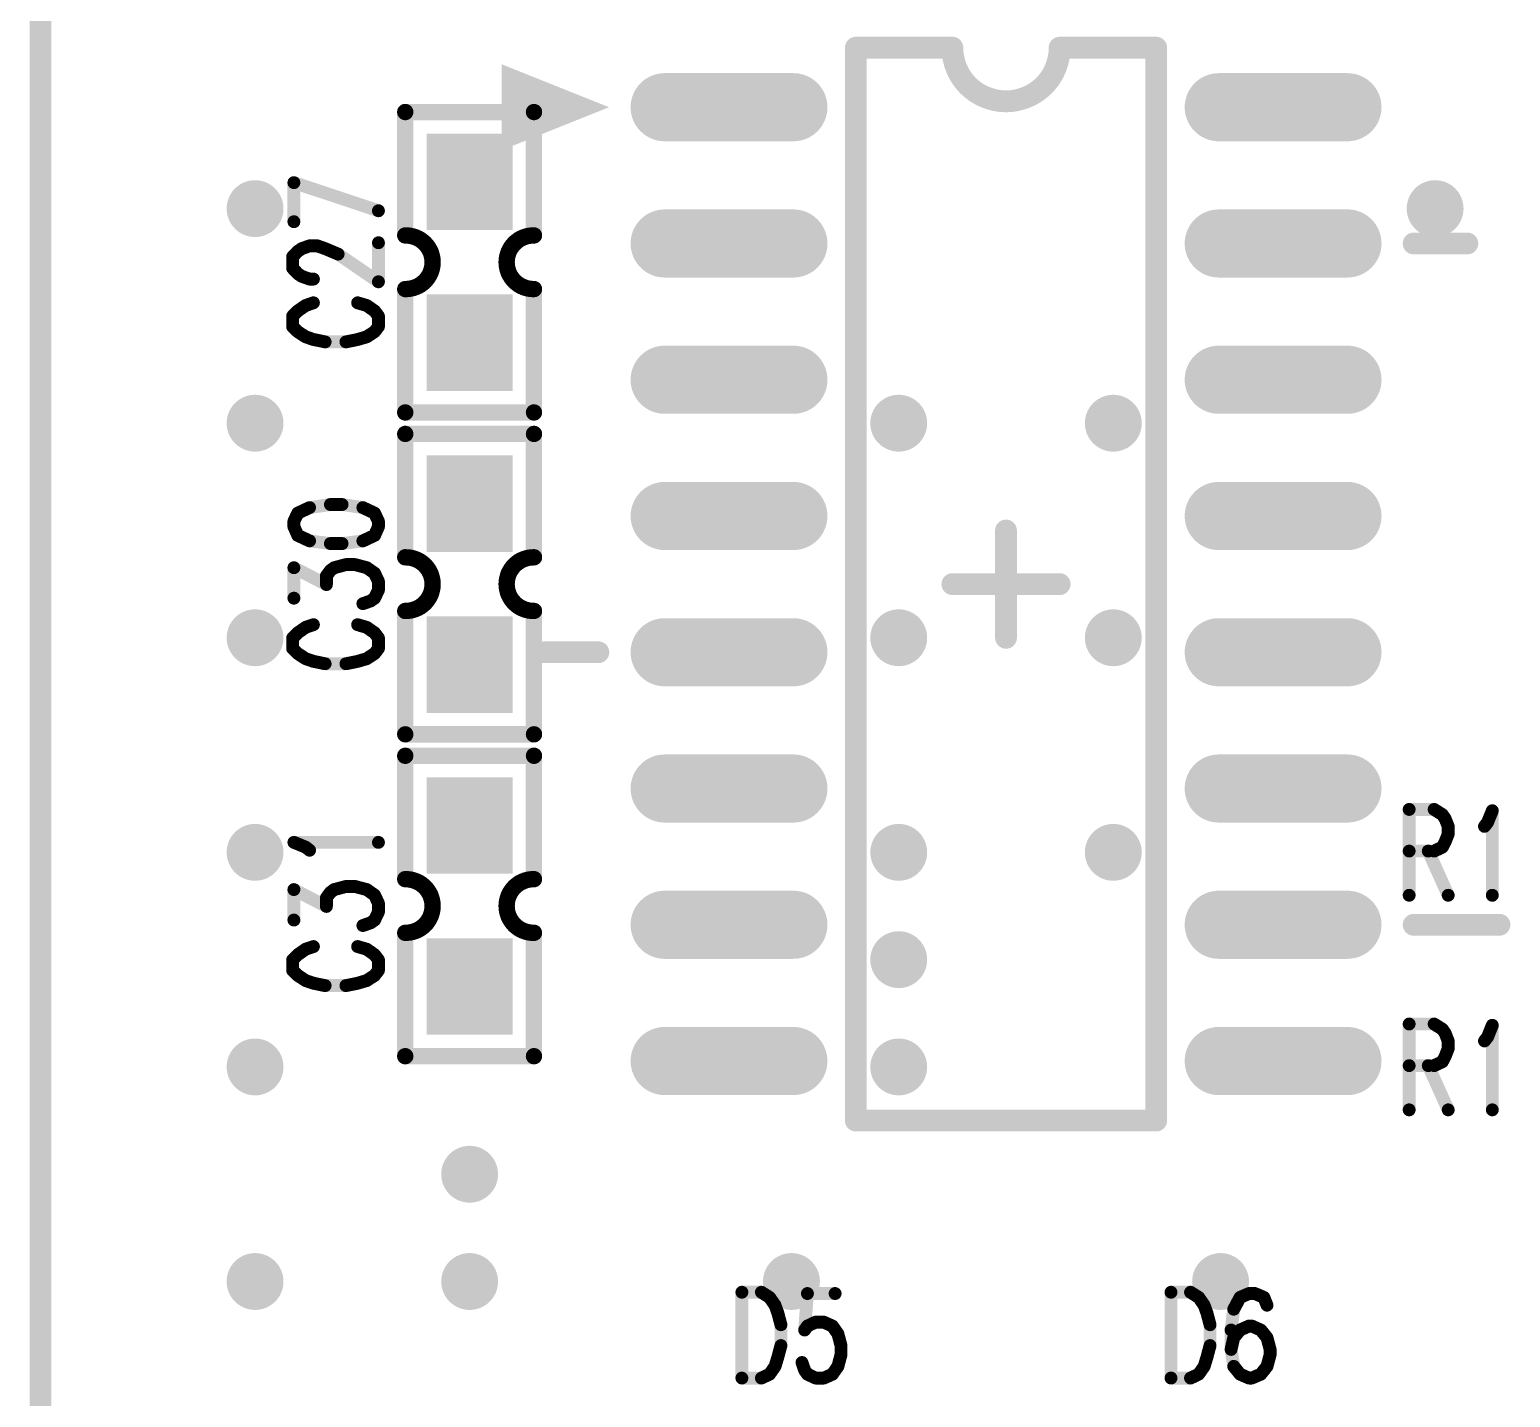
# Model space of a CAD drawing. Extents: x -0.1 to 57.1, y -0.1 to 42.5.
# Drawn here: x -0.1 to 13.7, y 12.92 to 25.67 of the extents above; entities that cross this region are included whole.
import ezdxf

# ---------------------------------------------------------------- set-up
doc = ezdxf.new("R2010")
doc.units = 0
doc.header["$MEASUREMENT"] = 0
doc.layers.get('0').update_dxf_attribs({"linetype": 'CONTINUOUS'})
doc.layers.add('02_ASSY1_GBR', color=7, linetype='CONTINUOUS')

# ---------------------------------------------------------------- blocks, each defined once
blk = doc.blocks.new('RECTANGLE_136')
blk.add_solid([(0.4, 0.45), (0.4, -0.45), (-0.4, 0.45), (-0.4, -0.45)])
blk = doc.blocks.new('ROUND_182')
at = {"const_width": 0.265}
blk.add_lwpolyline([(-0.1325, 0, 1), (0.1325, 0, 1)], format="xyb", close=True, dxfattribs=at)
blk = doc.blocks.new('ROUND_1')
at = {"const_width": 0.1016}
blk.add_lwpolyline([(-0.0508, 0, 1), (0.0508, 0, 1)], format="xyb", close=True, dxfattribs=at)
blk = doc.blocks.new('ROUND_4')
at = {"const_width": 0.06}
blk.add_lwpolyline([(-0.03, 0, 1), (0.03, 0, 1)], format="xyb", close=True, dxfattribs=at)
blk = doc.blocks.new('ROUND_3')
at = {"const_width": 0.0762}
blk.add_lwpolyline([(-0.0381, 0, 1), (0.0381, 0, 1)], format="xyb", close=True, dxfattribs=at)
blk = doc.blocks.new('ROUND_138')
at = {"const_width": 0.3175}
blk.add_lwpolyline([(-0.15875, 0, 1), (0.15875, 0, 1)], format="xyb", close=True, dxfattribs=at)

msp = doc.modelspace()

# ---------------------------------------------------------------- linework, layer by layer
at = {"layer": '02_ASSY1_GBR'}
for points, const_width in [([(0, 35), (0, 0)], 0.2032), ([(7.6, 25.5), (8.5, 25.5)], 0.2032), ([(7.6, 15.5), (7.6, 25.5)], 0.2032), ([(8.502, 25.451), (8.5, 25.5)], 0.2032), ([(8.51, 25.402), (8.502, 25.451)], 0.2032), ([(9.498, 25.451), (9.49, 25.402)], 0.2032), ([(9.5, 25.5), (9.498, 25.451)], 0.2032), ([(10.4, 25.5), (9.5, 25.5)], 0.2032), ([(10.4, 25.5), (10.4, 15.5)], 0.2032), ([(8.522, 25.355), (8.51, 25.402)], 0.2032), ([(8.538, 25.309), (8.522, 25.355)], 0.2032), ([(8.559, 25.264), (8.538, 25.309)], 0.2032), ([(9.462, 25.309), (9.441, 25.264)], 0.2032), ([(9.478, 25.355), (9.462, 25.309)], 0.2032), ([(9.49, 25.402), (9.478, 25.355)], 0.2032), ([(5.818, 24.945), (7.018, 24.945)], 0.635), ([(8.584, 25.222), (8.559, 25.264)], 0.2032), ([(8.613, 25.183), (8.584, 25.222)], 0.2032), ([(8.646, 25.146), (8.613, 25.183)], 0.2032), ([(9.387, 25.183), (9.354, 25.146)], 0.2032), ([(9.416, 25.222), (9.387, 25.183)], 0.2032), ([(9.441, 25.264), (9.416, 25.222)], 0.2032), ([(10.983, 24.945), (12.183, 24.945)], 0.635), ([(8.683, 25.113), (8.646, 25.146)], 0.2032), ([(8.722, 25.084), (8.683, 25.113)], 0.2032), ([(8.764, 25.059), (8.722, 25.084)], 0.2032), ([(8.809, 25.038), (8.764, 25.059)], 0.2032), ([(8.855, 25.022), (8.809, 25.038)], 0.2032), ([(8.902, 25.01), (8.855, 25.022)], 0.2032), ([(9.145, 25.022), (9.098, 25.01)], 0.2032), ([(9.191, 25.038), (9.145, 25.022)], 0.2032), ([(9.236, 25.059), (9.191, 25.038)], 0.2032), ([(9.278, 25.084), (9.236, 25.059)], 0.2032), ([(9.317, 25.113), (9.278, 25.084)], 0.2032), ([(9.354, 25.146), (9.317, 25.113)], 0.2032), ([(8.951, 25.002), (8.902, 25.01)], 0.2032), ([(9, 25), (8.951, 25.002)], 0.2032), ([(9.049, 25.002), (9, 25)], 0.2032), ([(9.098, 25.01), (9.049, 25.002)], 0.2032), ([(3.4, 24.9), (4.6, 24.9)], 0.1524), ([(3.4, 24.9), (3.4, 23.75)], 0.1524), ([(4.6, 24.9), (4.6, 23.75)], 0.1524), ([(2.362, 23.878), (2.362, 24.242)], 0.12), ([(2.362, 24.242), (3.15, 23.98)], 0.12), ([(5.818, 23.675), (7.018, 23.675)], 0.635), ([(10.983, 23.675), (12.183, 23.675)], 0.635), ([(3.15, 23.318), (3.15, 23.682)], 0.12), ([(3.4, 23.75), (3.425, 23.749)], 0.1524), ([(3.425, 23.749), (3.449, 23.746)], 0.1524), ([(3.449, 23.746), (3.474, 23.74)], 0.1524), ([(3.474, 23.74), (3.497, 23.732)], 0.1524), ([(3.497, 23.732), (3.52, 23.722)], 0.1524), ([(3.52, 23.722), (3.541, 23.71)], 0.1524), ([(3.541, 23.71), (3.561, 23.695)], 0.1524), ([(3.561, 23.695), (3.58, 23.679)], 0.1524), ([(3.58, 23.679), (3.597, 23.66)], 0.1524), ([(4.403, 23.66), (4.42, 23.679)], 0.1524), ([(4.42, 23.679), (4.439, 23.695)], 0.1524), ([(4.439, 23.695), (4.459, 23.71)], 0.1524), ([(4.459, 23.71), (4.48, 23.722)], 0.1524), ([(4.48, 23.722), (4.503, 23.732)], 0.1524), ([(4.503, 23.732), (4.526, 23.74)], 0.1524), ([(4.526, 23.74), (4.551, 23.746)], 0.1524), ([(4.551, 23.746), (4.575, 23.749)], 0.1524), ([(4.575, 23.749), (4.6, 23.75)], 0.1524), ([(12.8, 23.675), (13.3, 23.675)], 0.2032), ([(2.35, 23.551), (2.398, 23.602)], 0.12), ([(2.35, 23.445), (2.35, 23.551)], 0.12), ([(2.398, 23.602), (2.435, 23.627)], 0.12), ([(2.435, 23.627), (2.508, 23.653)], 0.12), ([(2.508, 23.653), (2.58, 23.653)], 0.12), ([(2.58, 23.653), (2.653, 23.627)], 0.12), ([(2.653, 23.627), (2.774, 23.576)], 0.12), ([(2.774, 23.576), (3.15, 23.318)], 0.12), ([(3.597, 23.66), (3.612, 23.64)], 0.1524), ([(3.612, 23.64), (3.625, 23.619)], 0.1524), ([(3.625, 23.619), (3.636, 23.597)], 0.1524), ([(3.636, 23.597), (3.644, 23.573)], 0.1524), ([(3.644, 23.573), (3.65, 23.549)], 0.1524), ([(3.65, 23.549), (3.654, 23.525)], 0.1524), ([(4.346, 23.525), (4.35, 23.549)], 0.1524), ([(4.35, 23.549), (4.356, 23.573)], 0.1524), ([(4.356, 23.573), (4.364, 23.597)], 0.1524), ([(4.364, 23.597), (4.375, 23.619)], 0.1524), ([(4.375, 23.619), (4.388, 23.64)], 0.1524), ([(4.388, 23.64), (4.403, 23.66)], 0.1524), ([(2.398, 23.394), (2.35, 23.445)], 0.12), ([(3.636, 23.403), (3.625, 23.381)], 0.1524), ([(3.644, 23.427), (3.636, 23.403)], 0.1524), ([(3.65, 23.451), (3.644, 23.427)], 0.1524), ([(3.654, 23.475), (3.65, 23.451)], 0.1524), ([(3.654, 23.525), (3.655, 23.5)], 0.1524), ([(3.655, 23.5), (3.654, 23.475)], 0.1524), ([(4.345, 23.5), (4.346, 23.525)], 0.1524), ([(4.346, 23.475), (4.345, 23.5)], 0.1524), ([(4.35, 23.451), (4.346, 23.475)], 0.1524), ([(4.356, 23.427), (4.35, 23.451)], 0.1524), ([(4.364, 23.403), (4.356, 23.427)], 0.1524), ([(4.375, 23.381), (4.364, 23.403)], 0.1524), ([(2.435, 23.369), (2.398, 23.394)], 0.12), ([(2.508, 23.343), (2.435, 23.369)], 0.12), ([(2.544, 23.343), (2.508, 23.343)], 0.12), ([(3.449, 23.254), (3.425, 23.251)], 0.1524), ([(3.474, 23.26), (3.449, 23.254)], 0.1524), ([(3.497, 23.268), (3.474, 23.26)], 0.1524), ([(3.52, 23.278), (3.497, 23.268)], 0.1524), ([(3.541, 23.29), (3.52, 23.278)], 0.1524), ([(3.561, 23.305), (3.541, 23.29)], 0.1524), ([(3.58, 23.321), (3.561, 23.305)], 0.1524), ([(3.597, 23.34), (3.58, 23.321)], 0.1524), ([(3.612, 23.36), (3.597, 23.34)], 0.1524), ([(3.625, 23.381), (3.612, 23.36)], 0.1524), ([(4.388, 23.36), (4.375, 23.381)], 0.1524), ([(4.403, 23.34), (4.388, 23.36)], 0.1524), ([(4.42, 23.321), (4.403, 23.34)], 0.1524), ([(4.439, 23.305), (4.42, 23.321)], 0.1524), ([(4.459, 23.29), (4.439, 23.305)], 0.1524), ([(4.48, 23.278), (4.459, 23.29)], 0.1524), ([(4.503, 23.268), (4.48, 23.278)], 0.1524), ([(4.526, 23.26), (4.503, 23.268)], 0.1524), ([(4.551, 23.254), (4.526, 23.26)], 0.1524), ([(4.575, 23.251), (4.551, 23.254)], 0.1524), ([(3.425, 23.251), (3.4, 23.25)], 0.1524), ([(3.4, 23.25), (3.4, 22.1)], 0.1524), ([(4.6, 23.25), (4.575, 23.251)], 0.1524), ([(4.6, 23.25), (4.6, 22.1)], 0.1524), ([(2.398, 23.046), (2.35, 22.998)], 0.12), ([(2.35, 22.998), (2.35, 22.9)], 0.12), ([(2.471, 23.097), (2.398, 23.046)], 0.12), ([(2.544, 23.122), (2.471, 23.097)], 0.12), ([(3.041, 23.097), (2.956, 23.122)], 0.12), ([(3.114, 23.046), (3.041, 23.097)], 0.12), ([(3.15, 22.998), (3.114, 23.046)], 0.12), ([(3.15, 22.9), (3.15, 22.998)], 0.12), ([(2.35, 22.9), (2.398, 22.853)], 0.12), ([(3.114, 22.853), (3.15, 22.9)], 0.12), ([(2.398, 22.853), (2.471, 22.805)], 0.12), ([(2.471, 22.805), (2.544, 22.78)], 0.12), ([(2.544, 22.78), (2.653, 22.758)], 0.12), ([(2.653, 22.758), (2.847, 22.758)], 0.12), ([(2.847, 22.758), (2.956, 22.78)], 0.12), ([(2.956, 22.78), (3.041, 22.805)], 0.12), ([(3.041, 22.805), (3.114, 22.853)], 0.12), ([(5.818, 22.405), (7.018, 22.405)], 0.635), ([(10.983, 22.405), (12.183, 22.405)], 0.635), ([(3.4, 22.1), (4.6, 22.1)], 0.1524), ([(3.4, 21.9), (4.6, 21.9)], 0.1524), ([(3.4, 21.9), (3.4, 20.75)], 0.1524), ([(4.6, 21.9), (4.6, 20.75)], 0.1524), ([(5.818, 21.135), (7.018, 21.135)], 0.635), ([(10.983, 21.135), (12.183, 21.135)], 0.635), ([(2.508, 21.213), (2.398, 21.162)], 0.12), ([(2.702, 21.242), (2.508, 21.213)], 0.12), ([(2.811, 21.242), (2.702, 21.242)], 0.12), ([(3.005, 21.213), (2.811, 21.242)], 0.12), ([(3.114, 21.162), (3.005, 21.213)], 0.12), ([(2.398, 21.162), (2.362, 21.085)], 0.12), ([(2.362, 21.085), (2.362, 21.035)], 0.12), ([(3.15, 21.085), (3.114, 21.162)], 0.12), ([(3.15, 21.035), (3.15, 21.085)], 0.12), ([(2.362, 21.035), (2.398, 20.954)], 0.12), ([(2.398, 20.954), (2.508, 20.903)], 0.12), ([(3.005, 20.903), (3.114, 20.954)], 0.12), ([(3.114, 20.954), (3.15, 21.035)], 0.12), ([(9, 21), (9, 20)], 0.2032), ([(2.508, 20.903), (2.702, 20.878)], 0.12), ([(2.702, 20.878), (2.811, 20.878)], 0.12), ([(2.811, 20.878), (3.005, 20.903)], 0.12), ([(2.362, 20.369), (2.362, 20.653)], 0.12), ([(2.362, 20.653), (2.665, 20.496)], 0.12), ([(2.702, 20.627), (2.738, 20.653)], 0.12), ([(2.738, 20.653), (2.847, 20.682)], 0.12), ([(2.847, 20.682), (2.932, 20.682)], 0.12), ([(2.932, 20.682), (3.041, 20.653)], 0.12), ([(3.041, 20.653), (3.114, 20.602)], 0.12), ([(3.4, 20.75), (3.425, 20.749)], 0.1524), ([(3.425, 20.749), (3.449, 20.746)], 0.1524), ([(3.449, 20.746), (3.474, 20.74)], 0.1524), ([(3.474, 20.74), (3.497, 20.732)], 0.1524), ([(3.497, 20.732), (3.52, 20.722)], 0.1524), ([(3.52, 20.722), (3.541, 20.71)], 0.1524), ([(3.541, 20.71), (3.561, 20.695)], 0.1524), ([(3.561, 20.695), (3.58, 20.679)], 0.1524), ([(3.58, 20.679), (3.597, 20.66)], 0.1524), ([(3.597, 20.66), (3.612, 20.64)], 0.1524), ([(3.612, 20.64), (3.625, 20.619)], 0.1524), ([(4.375, 20.619), (4.388, 20.64)], 0.1524), ([(4.388, 20.64), (4.403, 20.66)], 0.1524), ([(4.403, 20.66), (4.42, 20.679)], 0.1524), ([(4.42, 20.679), (4.439, 20.695)], 0.1524), ([(4.439, 20.695), (4.459, 20.71)], 0.1524), ([(4.459, 20.71), (4.48, 20.722)], 0.1524), ([(4.48, 20.722), (4.503, 20.732)], 0.1524), ([(4.503, 20.732), (4.526, 20.74)], 0.1524), ([(4.526, 20.74), (4.551, 20.746)], 0.1524), ([(4.551, 20.746), (4.575, 20.749)], 0.1524), ([(4.575, 20.749), (4.6, 20.75)], 0.1524), ([(2.665, 20.576), (2.702, 20.627)], 0.12), ([(2.665, 20.496), (2.665, 20.576)], 0.12), ([(3.114, 20.602), (3.15, 20.525)], 0.12), ([(3.15, 20.525), (3.15, 20.445)], 0.12), ([(3.625, 20.619), (3.636, 20.597)], 0.1524), ([(3.636, 20.597), (3.644, 20.573)], 0.1524), ([(3.644, 20.573), (3.65, 20.549)], 0.1524), ([(3.65, 20.549), (3.654, 20.525)], 0.1524), ([(3.654, 20.525), (3.655, 20.5)], 0.1524), ([(3.655, 20.5), (3.654, 20.475)], 0.1524), ([(4.345, 20.5), (4.346, 20.525)], 0.1524), ([(4.346, 20.475), (4.345, 20.5)], 0.1524), ([(4.346, 20.525), (4.35, 20.549)], 0.1524), ([(4.35, 20.549), (4.356, 20.573)], 0.1524), ([(4.356, 20.573), (4.364, 20.597)], 0.1524), ([(4.364, 20.597), (4.375, 20.619)], 0.1524), ([(8.5, 20.5), (9.5, 20.5)], 0.2032), ([(3.114, 20.369), (3.077, 20.343)], 0.12), ([(3.15, 20.445), (3.114, 20.369)], 0.12), ([(3.612, 20.36), (3.597, 20.34)], 0.1524), ([(3.625, 20.381), (3.612, 20.36)], 0.1524), ([(3.636, 20.403), (3.625, 20.381)], 0.1524), ([(3.644, 20.427), (3.636, 20.403)], 0.1524), ([(3.65, 20.451), (3.644, 20.427)], 0.1524), ([(3.654, 20.475), (3.65, 20.451)], 0.1524), ([(4.35, 20.451), (4.346, 20.475)], 0.1524), ([(4.356, 20.427), (4.35, 20.451)], 0.1524), ([(4.364, 20.403), (4.356, 20.427)], 0.1524), ([(4.375, 20.381), (4.364, 20.403)], 0.1524), ([(4.388, 20.36), (4.375, 20.381)], 0.1524), ([(4.403, 20.34), (4.388, 20.36)], 0.1524), ([(3.077, 20.343), (3.005, 20.318)], 0.12), ([(3.425, 20.251), (3.4, 20.25)], 0.1524), ([(3.4, 20.25), (3.4, 19.1)], 0.1524), ([(3.449, 20.254), (3.425, 20.251)], 0.1524), ([(3.474, 20.26), (3.449, 20.254)], 0.1524), ([(3.497, 20.268), (3.474, 20.26)], 0.1524), ([(3.52, 20.278), (3.497, 20.268)], 0.1524), ([(3.541, 20.29), (3.52, 20.278)], 0.1524), ([(3.561, 20.305), (3.541, 20.29)], 0.1524), ([(3.58, 20.321), (3.561, 20.305)], 0.1524), ([(3.597, 20.34), (3.58, 20.321)], 0.1524), ([(4.42, 20.321), (4.403, 20.34)], 0.1524), ([(4.439, 20.305), (4.42, 20.321)], 0.1524), ([(4.459, 20.29), (4.439, 20.305)], 0.1524), ([(4.48, 20.278), (4.459, 20.29)], 0.1524), ([(4.503, 20.268), (4.48, 20.278)], 0.1524), ([(4.526, 20.26), (4.503, 20.268)], 0.1524), ([(4.551, 20.254), (4.526, 20.26)], 0.1524), ([(4.575, 20.251), (4.551, 20.254)], 0.1524), ([(4.6, 20.25), (4.575, 20.251)], 0.1524), ([(4.6, 20.25), (4.6, 19.1)], 0.1524), ([(2.471, 20.097), (2.398, 20.046)], 0.12), ([(2.544, 20.122), (2.471, 20.097)], 0.12), ([(3.041, 20.097), (2.956, 20.122)], 0.12), ([(3.114, 20.046), (3.041, 20.097)], 0.12), ([(5.818, 19.865), (7.018, 19.865)], 0.635), ([(10.983, 19.865), (12.183, 19.865)], 0.635), ([(2.398, 20.046), (2.35, 19.998)], 0.12), ([(2.35, 19.998), (2.35, 19.9)], 0.12), ([(3.15, 19.998), (3.114, 20.046)], 0.12), ([(3.15, 19.9), (3.15, 19.998)], 0.12), ([(2.35, 19.9), (2.398, 19.853)], 0.12), ([(2.398, 19.853), (2.471, 19.805)], 0.12), ([(3.041, 19.805), (3.114, 19.853)], 0.12), ([(3.114, 19.853), (3.15, 19.9)], 0.12), ([(4.7, 19.865), (5.2, 19.865)], 0.2032), ([(2.471, 19.805), (2.544, 19.78)], 0.12), ([(2.544, 19.78), (2.653, 19.758)], 0.12), ([(2.653, 19.758), (2.847, 19.758)], 0.12), ([(2.847, 19.758), (2.956, 19.78)], 0.12), ([(2.956, 19.78), (3.041, 19.805)], 0.12), ([(3.4, 19.1), (4.6, 19.1)], 0.1524), ([(3.4, 18.9), (4.6, 18.9)], 0.1524), ([(3.4, 18.9), (3.4, 17.75)], 0.1524), ([(4.6, 18.9), (4.6, 17.75)], 0.1524), ([(5.818, 18.595), (7.018, 18.595)], 0.635), ([(10.983, 18.595), (12.183, 18.595)], 0.635), ([(12.758, 17.6), (12.758, 18.4)], 0.12), ([(12.758, 18.4), (12.991, 18.4)], 0.12), ([(12.991, 18.4), (13.067, 18.352)], 0.12), ([(13.067, 18.352), (13.093, 18.315)], 0.12), ([(13.093, 18.315), (13.122, 18.242)], 0.12), ([(13.489, 18.279), (13.533, 18.388)], 0.12), ([(13.533, 18.388), (13.533, 17.6)], 0.12), ([(13.122, 18.17), (13.093, 18.097)], 0.12), ([(13.122, 18.242), (13.122, 18.17)], 0.12), ([(13.46, 18.242), (13.489, 18.279)], 0.12), ([(2.471, 18.049), (2.362, 18.093)], 0.12), ([(2.362, 18.093), (3.15, 18.093)], 0.12), ([(2.508, 18.02), (2.471, 18.049)], 0.12), ([(13.067, 18.048), (12.991, 18.012)], 0.12), ([(13.093, 18.097), (13.067, 18.048)], 0.12), ([(12.991, 18.012), (12.758, 18.012)], 0.12), ([(12.936, 18.012), (13.122, 17.6)], 0.12), ([(3.4, 17.75), (3.425, 17.749)], 0.1524), ([(3.425, 17.749), (3.449, 17.746)], 0.1524), ([(3.449, 17.746), (3.474, 17.74)], 0.1524), ([(3.474, 17.74), (3.497, 17.732)], 0.1524), ([(3.497, 17.732), (3.52, 17.722)], 0.1524), ([(4.48, 17.722), (4.503, 17.732)], 0.1524), ([(4.503, 17.732), (4.526, 17.74)], 0.1524), ([(4.526, 17.74), (4.551, 17.746)], 0.1524), ([(4.551, 17.746), (4.575, 17.749)], 0.1524), ([(4.575, 17.749), (4.6, 17.75)], 0.1524), ([(2.362, 17.369), (2.362, 17.653)], 0.12), ([(2.362, 17.653), (2.665, 17.496)], 0.12), ([(2.665, 17.576), (2.702, 17.627)], 0.12), ([(2.702, 17.627), (2.738, 17.653)], 0.12), ([(2.738, 17.653), (2.847, 17.682)], 0.12), ([(2.847, 17.682), (2.932, 17.682)], 0.12), ([(2.932, 17.682), (3.041, 17.653)], 0.12), ([(3.041, 17.653), (3.114, 17.602)], 0.12), ([(3.52, 17.722), (3.541, 17.71)], 0.1524), ([(3.541, 17.71), (3.561, 17.695)], 0.1524), ([(3.561, 17.695), (3.58, 17.679)], 0.1524), ([(3.58, 17.679), (3.597, 17.66)], 0.1524), ([(3.597, 17.66), (3.612, 17.64)], 0.1524), ([(3.612, 17.64), (3.625, 17.619)], 0.1524), ([(3.625, 17.619), (3.636, 17.597)], 0.1524), ([(3.636, 17.597), (3.644, 17.573)], 0.1524), ([(4.356, 17.573), (4.364, 17.597)], 0.1524), ([(4.364, 17.597), (4.375, 17.619)], 0.1524), ([(4.375, 17.619), (4.388, 17.64)], 0.1524), ([(4.388, 17.64), (4.403, 17.66)], 0.1524), ([(4.403, 17.66), (4.42, 17.679)], 0.1524), ([(4.42, 17.679), (4.439, 17.695)], 0.1524), ([(4.439, 17.695), (4.459, 17.71)], 0.1524), ([(4.459, 17.71), (4.48, 17.722)], 0.1524), ([(2.665, 17.496), (2.665, 17.576)], 0.12), ([(3.114, 17.602), (3.15, 17.525)], 0.12), ([(3.15, 17.525), (3.15, 17.445)], 0.12), ([(3.644, 17.573), (3.65, 17.549)], 0.1524), ([(3.65, 17.549), (3.654, 17.525)], 0.1524), ([(3.654, 17.475), (3.65, 17.451)], 0.1524), ([(3.654, 17.525), (3.655, 17.5)], 0.1524), ([(3.655, 17.5), (3.654, 17.475)], 0.1524), ([(4.345, 17.5), (4.346, 17.525)], 0.1524), ([(4.346, 17.475), (4.345, 17.5)], 0.1524), ([(4.346, 17.525), (4.35, 17.549)], 0.1524), ([(4.35, 17.451), (4.346, 17.475)], 0.1524), ([(4.35, 17.549), (4.356, 17.573)], 0.1524), ([(5.818, 17.325), (7.018, 17.325)], 0.635), ([(10.983, 17.325), (12.183, 17.325)], 0.635), ([(3.077, 17.343), (3.005, 17.318)], 0.12), ([(3.114, 17.369), (3.077, 17.343)], 0.12), ([(3.15, 17.445), (3.114, 17.369)], 0.12), ([(3.58, 17.321), (3.561, 17.305)], 0.1524), ([(3.597, 17.34), (3.58, 17.321)], 0.1524), ([(3.612, 17.36), (3.597, 17.34)], 0.1524), ([(3.625, 17.381), (3.612, 17.36)], 0.1524), ([(3.636, 17.403), (3.625, 17.381)], 0.1524), ([(3.644, 17.427), (3.636, 17.403)], 0.1524), ([(3.65, 17.451), (3.644, 17.427)], 0.1524), ([(4.356, 17.427), (4.35, 17.451)], 0.1524), ([(4.364, 17.403), (4.356, 17.427)], 0.1524), ([(4.375, 17.381), (4.364, 17.403)], 0.1524), ([(4.388, 17.36), (4.375, 17.381)], 0.1524), ([(4.403, 17.34), (4.388, 17.36)], 0.1524), ([(4.42, 17.321), (4.403, 17.34)], 0.1524), ([(4.439, 17.305), (4.42, 17.321)], 0.1524), ([(12.8, 17.325), (13.6, 17.325)], 0.2032), ([(3.425, 17.251), (3.4, 17.25)], 0.1524), ([(3.4, 17.25), (3.4, 16.1)], 0.1524), ([(3.449, 17.254), (3.425, 17.251)], 0.1524), ([(3.474, 17.26), (3.449, 17.254)], 0.1524), ([(3.497, 17.268), (3.474, 17.26)], 0.1524), ([(3.52, 17.278), (3.497, 17.268)], 0.1524), ([(3.541, 17.29), (3.52, 17.278)], 0.1524), ([(3.561, 17.305), (3.541, 17.29)], 0.1524), ([(4.459, 17.29), (4.439, 17.305)], 0.1524), ([(4.48, 17.278), (4.459, 17.29)], 0.1524), ([(4.503, 17.268), (4.48, 17.278)], 0.1524), ([(4.526, 17.26), (4.503, 17.268)], 0.1524), ([(4.551, 17.254), (4.526, 17.26)], 0.1524), ([(4.575, 17.251), (4.551, 17.254)], 0.1524), ([(4.6, 17.25), (4.575, 17.251)], 0.1524), ([(4.6, 17.25), (4.6, 16.1)], 0.1524), ([(2.471, 17.097), (2.398, 17.046)], 0.12), ([(2.544, 17.122), (2.471, 17.097)], 0.12), ([(3.041, 17.097), (2.956, 17.122)], 0.12), ([(3.114, 17.046), (3.041, 17.097)], 0.12), ([(2.398, 17.046), (2.35, 16.998)], 0.12), ([(2.35, 16.998), (2.35, 16.9)], 0.12), ([(3.15, 16.998), (3.114, 17.046)], 0.12), ([(3.15, 16.9), (3.15, 16.998)], 0.12), ([(2.35, 16.9), (2.398, 16.853)], 0.12), ([(2.398, 16.853), (2.471, 16.805)], 0.12), ([(2.471, 16.805), (2.544, 16.78)], 0.12), ([(2.544, 16.78), (2.653, 16.758)], 0.12), ([(2.847, 16.758), (2.956, 16.78)], 0.12), ([(2.956, 16.78), (3.041, 16.805)], 0.12), ([(3.041, 16.805), (3.114, 16.853)], 0.12), ([(3.114, 16.853), (3.15, 16.9)], 0.12), ([(2.653, 16.758), (2.847, 16.758)], 0.12), ([(12.758, 15.6), (12.758, 16.4)], 0.12), ([(12.758, 16.4), (12.991, 16.4)], 0.12), ([(12.991, 16.4), (13.067, 16.352)], 0.12), ([(13.489, 16.279), (13.533, 16.388)], 0.12), ([(13.533, 16.388), (13.533, 15.6)], 0.12), ([(5.818, 16.055), (7.018, 16.055)], 0.635), ([(10.983, 16.055), (12.183, 16.055)], 0.635), ([(13.067, 16.352), (13.093, 16.315)], 0.12), ([(13.093, 16.315), (13.122, 16.242)], 0.12), ([(13.122, 16.242), (13.122, 16.17)], 0.12), ([(13.46, 16.242), (13.489, 16.279)], 0.12), ([(3.4, 16.1), (4.6, 16.1)], 0.1524), ([(13.093, 16.097), (13.067, 16.048)], 0.12), ([(13.122, 16.17), (13.093, 16.097)], 0.12), ([(12.991, 16.012), (12.758, 16.012)], 0.12), ([(12.936, 16.012), (13.122, 15.6)], 0.12), ([(13.067, 16.048), (12.991, 16.012)], 0.12), ([(10.4, 15.5), (7.6, 15.5)], 0.2032), ([(6.538, 13.9), (6.72, 13.9)], 0.12), ([(6.538, 13.1), (6.538, 13.9)], 0.12), ([(6.72, 13.9), (6.796, 13.852)], 0.12), ([(7.149, 13.888), (7.123, 13.548)], 0.12), ([(7.407, 13.888), (7.149, 13.888)], 0.12), ([(10.538, 13.9), (10.72, 13.9)], 0.12), ([(10.538, 13.1), (10.538, 13.9)], 0.12), ([(10.72, 13.9), (10.796, 13.852)], 0.12), ([(11.265, 13.888), (11.182, 13.852)], 0.12), ([(11.32, 13.888), (11.265, 13.888)], 0.12), ([(11.404, 13.852), (11.32, 13.888)], 0.12), ([(6.796, 13.852), (6.847, 13.779)], 0.12), ([(6.847, 13.779), (6.873, 13.706)], 0.12), ([(10.796, 13.852), (10.847, 13.779)], 0.12), ([(10.847, 13.779), (10.873, 13.706)], 0.12), ([(11.182, 13.852), (11.123, 13.742)], 0.12), ([(11.433, 13.779), (11.404, 13.852)], 0.12), ([(6.873, 13.706), (6.902, 13.597)], 0.12), ([(7.149, 13.585), (7.225, 13.621)], 0.12), ([(7.225, 13.621), (7.302, 13.621)], 0.12), ([(7.302, 13.621), (7.382, 13.585)], 0.12), ([(10.873, 13.706), (10.902, 13.597)], 0.12), ([(11.123, 13.742), (11.098, 13.548)], 0.12), ([(6.902, 13.597), (6.902, 13.403)], 0.12), ([(7.123, 13.548), (7.149, 13.585)], 0.12), ([(7.382, 13.585), (7.433, 13.512)], 0.12), ([(7.433, 13.512), (7.462, 13.403)], 0.12), ([(10.902, 13.597), (10.902, 13.403)], 0.12), ([(11.098, 13.548), (11.098, 13.367)], 0.12), ([(11.123, 13.476), (11.098, 13.367)], 0.12), ([(11.182, 13.548), (11.123, 13.476)], 0.12), ([(11.265, 13.585), (11.182, 13.548)], 0.12), ([(11.291, 13.585), (11.265, 13.585)], 0.12), ([(11.375, 13.548), (11.291, 13.585)], 0.12), ([(11.433, 13.476), (11.375, 13.548)], 0.12), ([(11.462, 13.367), (11.433, 13.476)], 0.12), ([(6.902, 13.403), (6.873, 13.294)], 0.12), ([(7.462, 13.403), (7.462, 13.318)], 0.12), ([(10.902, 13.403), (10.873, 13.294)], 0.12), ([(11.098, 13.367), (11.123, 13.209)], 0.12), ([(11.462, 13.318), (11.462, 13.367)], 0.12), ([(6.847, 13.209), (6.796, 13.136)], 0.12), ([(6.873, 13.294), (6.847, 13.209)], 0.12), ([(7.123, 13.173), (7.098, 13.245)], 0.12), ([(7.433, 13.209), (7.382, 13.136)], 0.12), ([(7.462, 13.318), (7.433, 13.209)], 0.12), ([(10.847, 13.209), (10.796, 13.136)], 0.12), ([(10.873, 13.294), (10.847, 13.209)], 0.12), ([(11.123, 13.209), (11.182, 13.136)], 0.12), ([(11.375, 13.136), (11.433, 13.209)], 0.12), ([(11.433, 13.209), (11.462, 13.318)], 0.12), ([(6.72, 13.1), (6.538, 13.1)], 0.12), ([(6.796, 13.136), (6.72, 13.1)], 0.12), ([(7.149, 13.136), (7.123, 13.173)], 0.12), ([(7.225, 13.1), (7.149, 13.136)], 0.12), ([(7.302, 13.1), (7.225, 13.1)], 0.12), ([(7.382, 13.136), (7.302, 13.1)], 0.12), ([(10.72, 13.1), (10.538, 13.1)], 0.12), ([(10.796, 13.136), (10.72, 13.1)], 0.12), ([(11.182, 13.136), (11.265, 13.1)], 0.12), ([(11.265, 13.1), (11.291, 13.1)], 0.12), ([(11.291, 13.1), (11.375, 13.136)], 0.12)]:
    msp.add_lwpolyline(points, dxfattribs=dict(at, const_width=const_width))
for points in [[(4.3, 24.944968), (4.300002, 25.344968), (5.299918, 24.944968), (4.300002, 25.344968)], [(4.3, 24.545034), (4.3, 24.944968), (4.3, 24.545034), (5.299918, 24.944968)]]:
    msp.add_solid(points, dxfattribs=at)

# ---------------------------------------------------------------- block references
for name, p in [('ROUND_1', (7.6, 25.5)), ('ROUND_1', (7.6, 25.5)), ('ROUND_1', (8.5, 25.5)), ('ROUND_1', (8.5, 25.5)), ('ROUND_1', (8.502, 25.451)), ('ROUND_1', (9.498, 25.451)), ('ROUND_1', (9.5, 25.5)), ('ROUND_1', (9.5, 25.5)), ('ROUND_1', (10.4, 25.5)), ('ROUND_1', (10.4, 25.5)), ('ROUND_1', (8.51, 25.402)), ('ROUND_1', (8.522, 25.355)), ('ROUND_1', (8.538, 25.309)), ('ROUND_1', (9.462, 25.309)), ('ROUND_1', (9.478, 25.355)), ('ROUND_1', (9.49, 25.402)), ('ROUND_138', (5.818, 24.945)), ('ROUND_138', (7.018, 24.945)), ('ROUND_1', (8.559, 25.264)), ('ROUND_1', (8.584, 25.222)), ('ROUND_1', (8.613, 25.183)), ('ROUND_1', (9.387, 25.183)), ('ROUND_1', (9.416, 25.222)), ('ROUND_1', (9.441, 25.264)), ('ROUND_138', (10.983, 24.945)), ('ROUND_138', (12.183, 24.945)), ('ROUND_1', (8.646, 25.146)), ('ROUND_1', (8.683, 25.113)), ('ROUND_1', (8.722, 25.084)), ('ROUND_1', (8.764, 25.059)), ('ROUND_1', (8.809, 25.038)), ('ROUND_1', (8.855, 25.022)), ('ROUND_1', (9.145, 25.022)), ('ROUND_1', (9.191, 25.038)), ('ROUND_1', (9.236, 25.059)), ('ROUND_1', (9.278, 25.084)), ('ROUND_1', (9.317, 25.113)), ('ROUND_1', (9.354, 25.146)), ('ROUND_1', (8.902, 25.01)), ('ROUND_1', (8.951, 25.002)), ('ROUND_1', (9, 25)), ('ROUND_1', (9.049, 25.002)), ('ROUND_1', (9.098, 25.01)), ('ROUND_3', (3.4, 24.9)), ('ROUND_3', (3.4, 24.9)), ('ROUND_3', (4.6, 24.9)), ('ROUND_3', (4.6, 24.9)), ('RECTANGLE_136', (4, 24.25)), ('ROUND_4', (2.362, 24.242)), ('ROUND_182', (2, 24)), ('ROUND_182', (13, 24)), ('ROUND_4', (3.15, 23.98)), ('ROUND_4', (2.362, 23.878)), ('ROUND_138', (5.818, 23.675)), ('ROUND_138', (7.018, 23.675)), ('ROUND_138', (10.983, 23.675)), ('ROUND_138', (12.183, 23.675)), ('ROUND_4', (3.15, 23.682)), ('ROUND_3', (3.4, 23.75)), ('ROUND_3', (3.4, 23.75)), ('ROUND_3', (3.425, 23.749)), ('ROUND_3', (3.449, 23.746)), ('ROUND_3', (3.474, 23.74)), ('ROUND_3', (3.497, 23.732)), ('ROUND_3', (3.52, 23.722)), ('ROUND_3', (3.541, 23.71)), ('ROUND_3', (3.561, 23.695)), ('ROUND_3', (3.58, 23.679)), ('ROUND_3', (4.42, 23.679)), ('ROUND_3', (4.439, 23.695)), ('ROUND_3', (4.459, 23.71)), ('ROUND_3', (4.48, 23.722)), ('ROUND_3', (4.503, 23.732)), ('ROUND_3', (4.526, 23.74)), ('ROUND_3', (4.551, 23.746)), ('ROUND_3', (4.575, 23.749)), ('ROUND_3', (4.6, 23.75)), ('ROUND_3', (4.6, 23.75)), ('ROUND_1', (12.8, 23.675)), ('ROUND_1', (13.3, 23.675)), ('ROUND_4', (2.35, 23.551)), ('ROUND_4', (2.398, 23.602)), ('ROUND_4', (2.435, 23.627)), ('ROUND_4', (2.508, 23.653)), ('ROUND_4', (2.58, 23.653)), ('ROUND_4', (2.653, 23.627)), ('ROUND_4', (2.774, 23.576)), ('ROUND_3', (3.597, 23.66)), ('ROUND_3', (3.612, 23.64)), ('ROUND_3', (3.625, 23.619)), ('ROUND_3', (3.636, 23.597)), ('ROUND_3', (3.644, 23.573)), ('ROUND_3', (3.65, 23.549)), ('ROUND_3', (4.35, 23.549)), ('ROUND_3', (4.356, 23.573)), ('ROUND_3', (4.364, 23.597)), ('ROUND_3', (4.375, 23.619)), ('ROUND_3', (4.388, 23.64)), ('ROUND_3', (4.403, 23.66)), ('ROUND_4', (2.35, 23.445)), ('ROUND_3', (3.636, 23.403)), ('ROUND_3', (3.644, 23.427)), ('ROUND_3', (3.65, 23.451)), ('ROUND_3', (3.654, 23.525)), ('ROUND_3', (3.654, 23.475)), ('ROUND_3', (3.655, 23.5)), ('ROUND_3', (4.345, 23.5)), ('ROUND_3', (4.346, 23.525)), ('ROUND_3', (4.346, 23.475)), ('ROUND_3', (4.35, 23.451)), ('ROUND_3', (4.356, 23.427)), ('ROUND_3', (4.364, 23.403)), ('ROUND_4', (2.398, 23.394)), ('ROUND_4', (2.435, 23.369)), ('ROUND_4', (2.508, 23.343)), ('ROUND_4', (2.544, 23.343)), ('ROUND_4', (3.15, 23.318)), ('ROUND_3', (3.449, 23.254)), ('ROUND_3', (3.474, 23.26)), ('ROUND_3', (3.497, 23.268)), ('ROUND_3', (3.52, 23.278)), ('ROUND_3', (3.541, 23.29)), ('ROUND_3', (3.561, 23.305)), ('ROUND_3', (3.58, 23.321)), ('ROUND_3', (3.597, 23.34)), ('ROUND_3', (3.612, 23.36)), ('ROUND_3', (3.625, 23.381)), ('ROUND_3', (4.375, 23.381)), ('ROUND_3', (4.388, 23.36)), ('ROUND_3', (4.403, 23.34)), ('ROUND_3', (4.42, 23.321)), ('ROUND_3', (4.439, 23.305)), ('ROUND_3', (4.459, 23.29)), ('ROUND_3', (4.48, 23.278)), ('ROUND_3', (4.503, 23.268)), ('ROUND_3', (4.526, 23.26)), ('ROUND_3', (4.551, 23.254)), ('ROUND_3', (3.4, 23.25)), ('ROUND_3', (3.4, 23.25)), ('ROUND_3', (3.425, 23.251)), ('RECTANGLE_136', (4, 22.75)), ('ROUND_3', (4.575, 23.251)), ('ROUND_3', (4.6, 23.25)), ('ROUND_3', (4.6, 23.25)), ('ROUND_4', (2.35, 22.998)), ('ROUND_4', (2.398, 23.046)), ('ROUND_4', (2.471, 23.097)), ('ROUND_4', (2.544, 23.122)), ('ROUND_4', (2.956, 23.122)), ('ROUND_4', (3.041, 23.097)), ('ROUND_4', (3.114, 23.046)), ('ROUND_4', (3.15, 22.998)), ('ROUND_4', (2.35, 22.9)), ('ROUND_4', (3.15, 22.9)), ('ROUND_4', (2.398, 22.853)), ('ROUND_4', (2.471, 22.805)), ('ROUND_4', (2.544, 22.78)), ('ROUND_4', (2.653, 22.758)), ('ROUND_4', (2.847, 22.758)), ('ROUND_4', (2.956, 22.78)), ('ROUND_4', (3.041, 22.805)), ('ROUND_4', (3.114, 22.853)), ('ROUND_138', (5.818, 22.405)), ('ROUND_138', (7.018, 22.405)), ('ROUND_138', (10.983, 22.405)), ('ROUND_138', (12.183, 22.405)), ('ROUND_182', (2, 22)), ('ROUND_182', (8, 22)), ('ROUND_182', (10, 22)), ('ROUND_3', (3.4, 22.1)), ('ROUND_3', (3.4, 22.1)), ('ROUND_3', (4.6, 22.1)), ('ROUND_3', (4.6, 22.1)), ('ROUND_3', (3.4, 21.9)), ('ROUND_3', (3.4, 21.9)), ('ROUND_3', (4.6, 21.9)), ('ROUND_3', (4.6, 21.9)), ('RECTANGLE_136', (4, 21.25)), ('ROUND_138', (5.818, 21.135)), ('ROUND_138', (7.018, 21.135)), ('ROUND_138', (10.983, 21.135)), ('ROUND_138', (12.183, 21.135)), ('ROUND_4', (2.508, 21.213)), ('ROUND_4', (2.702, 21.242)), ('ROUND_4', (2.811, 21.242)), ('ROUND_4', (3.005, 21.213)), ('ROUND_4', (2.362, 21.085)), ('ROUND_4', (2.398, 21.162)), ('ROUND_4', (3.114, 21.162)), ('ROUND_4', (3.15, 21.085)), ('ROUND_4', (2.362, 21.035)), ('ROUND_4', (2.362, 21.035)), ('ROUND_4', (2.398, 20.954)), ('ROUND_4', (3.114, 20.954)), ('ROUND_4', (3.15, 21.035)), ('ROUND_1', (9, 21)), ('ROUND_4', (2.508, 20.903)), ('ROUND_4', (2.702, 20.878)), ('ROUND_4', (2.811, 20.878)), ('ROUND_4', (3.005, 20.903)), ('ROUND_4', (2.362, 20.653)), ('ROUND_4', (2.738, 20.653)), ('ROUND_4', (2.847, 20.682)), ('ROUND_4', (2.932, 20.682)), ('ROUND_4', (3.041, 20.653)), ('ROUND_3', (3.4, 20.75)), ('ROUND_3', (3.4, 20.75)), ('ROUND_3', (3.425, 20.749)), ('ROUND_3', (3.449, 20.746)), ('ROUND_3', (3.474, 20.74)), ('ROUND_3', (3.497, 20.732)), ('ROUND_3', (3.52, 20.722)), ('ROUND_3', (3.541, 20.71)), ('ROUND_3', (3.561, 20.695)), ('ROUND_3', (3.58, 20.679)), ('ROUND_3', (3.597, 20.66)), ('ROUND_3', (3.612, 20.64)), ('ROUND_3', (4.388, 20.64)), ('ROUND_3', (4.403, 20.66)), ('ROUND_3', (4.42, 20.679)), ('ROUND_3', (4.439, 20.695)), ('ROUND_3', (4.459, 20.71)), ('ROUND_3', (4.48, 20.722)), ('ROUND_3', (4.503, 20.732)), ('ROUND_3', (4.526, 20.74)), ('ROUND_3', (4.551, 20.746)), ('ROUND_3', (4.575, 20.749)), ('ROUND_3', (4.6, 20.75)), ('ROUND_3', (4.6, 20.75)), ('ROUND_4', (2.665, 20.576)), ('ROUND_4', (2.702, 20.627)), ('ROUND_4', (3.114, 20.602)), ('ROUND_4', (3.15, 20.525)), ('ROUND_3', (3.625, 20.619)), ('ROUND_3', (3.636, 20.597)), ('ROUND_3', (3.644, 20.573)), ('ROUND_3', (3.65, 20.549)), ('ROUND_3', (3.654, 20.525)), ('ROUND_3', (3.655, 20.5)), ('ROUND_3', (4.345, 20.5)), ('ROUND_3', (4.346, 20.525)), ('ROUND_3', (4.35, 20.549)), ('ROUND_3', (4.356, 20.573)), ('ROUND_3', (4.364, 20.597)), ('ROUND_3', (4.375, 20.619)), ('ROUND_1', (8.5, 20.5)), ('ROUND_1', (9.5, 20.5)), ('ROUND_4', (2.362, 20.369)), ('ROUND_4', (2.665, 20.496)), ('ROUND_4', (3.114, 20.369)), ('ROUND_4', (3.15, 20.445)), ('ROUND_3', (3.612, 20.36)), ('ROUND_3', (3.625, 20.381)), ('ROUND_3', (3.636, 20.403)), ('ROUND_3', (3.644, 20.427)), ('ROUND_3', (3.65, 20.451)), ('ROUND_3', (3.654, 20.475)), ('ROUND_3', (4.346, 20.475)), ('ROUND_3', (4.35, 20.451)), ('ROUND_3', (4.356, 20.427)), ('ROUND_3', (4.364, 20.403)), ('ROUND_3', (4.375, 20.381)), ('ROUND_3', (4.388, 20.36)), ('ROUND_4', (3.005, 20.318)), ('ROUND_4', (3.077, 20.343)), ('ROUND_3', (3.4, 20.25)), ('ROUND_3', (3.4, 20.25)), ('ROUND_3', (3.425, 20.251)), ('ROUND_3', (3.449, 20.254)), ('ROUND_3', (3.474, 20.26)), ('ROUND_3', (3.497, 20.268)), ('ROUND_3', (3.52, 20.278)), ('ROUND_3', (3.541, 20.29)), ('ROUND_3', (3.561, 20.305)), ('ROUND_3', (3.58, 20.321)), ('ROUND_3', (3.597, 20.34)), ('ROUND_3', (4.403, 20.34)), ('ROUND_3', (4.42, 20.321)), ('ROUND_3', (4.439, 20.305)), ('ROUND_3', (4.459, 20.29)), ('ROUND_3', (4.48, 20.278)), ('ROUND_3', (4.503, 20.268)), ('ROUND_3', (4.526, 20.26)), ('ROUND_3', (4.551, 20.254)), ('ROUND_3', (4.575, 20.251)), ('ROUND_3', (4.6, 20.25)), ('ROUND_3', (4.6, 20.25)), ('ROUND_182', (2, 20)), ('ROUND_4', (2.471, 20.097)), ('ROUND_4', (2.544, 20.122)), ('ROUND_4', (2.956, 20.122)), ('ROUND_4', (3.041, 20.097)), ('RECTANGLE_136', (4, 19.75)), ('ROUND_138', (5.818, 19.865)), ('ROUND_138', (7.018, 19.865)), ('ROUND_182', (8, 20)), ('ROUND_182', (10, 20)), ('ROUND_138', (10.983, 19.865)), ('ROUND_138', (12.183, 19.865)), ('ROUND_4', (2.35, 19.998)), ('ROUND_4', (2.398, 20.046)), ('ROUND_4', (3.114, 20.046)), ('ROUND_4', (3.15, 19.998)), ('ROUND_1', (9, 20)), ('ROUND_4', (2.35, 19.9)), ('ROUND_4', (2.398, 19.853)), ('ROUND_4', (3.114, 19.853)), ('ROUND_4', (3.15, 19.9)), ('ROUND_1', (4.7, 19.865)), ('ROUND_1', (5.2, 19.865)), ('ROUND_4', (2.471, 19.805)), ('ROUND_4', (2.544, 19.78)), ('ROUND_4', (2.653, 19.758)), ('ROUND_4', (2.847, 19.758)), ('ROUND_4', (2.956, 19.78)), ('ROUND_4', (3.041, 19.805)), ('ROUND_3', (3.4, 19.1)), ('ROUND_3', (3.4, 19.1)), ('ROUND_3', (4.6, 19.1)), ('ROUND_3', (4.6, 19.1)), ('ROUND_3', (3.4, 18.9)), ('ROUND_3', (3.4, 18.9)), ('ROUND_3', (4.6, 18.9)), ('ROUND_3', (4.6, 18.9)), ('ROUND_138', (5.818, 18.595)), ('ROUND_138', (7.018, 18.595)), ('ROUND_138', (10.983, 18.595)), ('ROUND_138', (12.183, 18.595)), ('RECTANGLE_136', (4, 18.25)), ('ROUND_4', (12.758, 18.4)), ('ROUND_4', (12.991, 18.4)), ('ROUND_4', (13.067, 18.352)), ('ROUND_4', (13.093, 18.315)), ('ROUND_4', (13.533, 18.388)), ('ROUND_182', (2, 18)), ('ROUND_182', (8, 18)), ('ROUND_182', (10, 18)), ('ROUND_4', (13.122, 18.242)), ('ROUND_4', (13.122, 18.17)), ('ROUND_4', (13.46, 18.242)), ('ROUND_4', (13.489, 18.279)), ('ROUND_4', (2.362, 18.093)), ('ROUND_4', (2.471, 18.049)), ('ROUND_4', (3.15, 18.093)), ('ROUND_4', (13.067, 18.048)), ('ROUND_4', (13.093, 18.097)), ('ROUND_4', (2.508, 18.02)), ('ROUND_4', (12.758, 18.012)), ('ROUND_4', (12.936, 18.012)), ('ROUND_4', (12.991, 18.012)), ('ROUND_3', (3.4, 17.75)), ('ROUND_3', (3.4, 17.75)), ('ROUND_3', (3.425, 17.749)), ('ROUND_3', (3.449, 17.746)), ('ROUND_3', (3.474, 17.74)), ('ROUND_3', (3.497, 17.732)), ('ROUND_3', (4.503, 17.732)), ('ROUND_3', (4.526, 17.74)), ('ROUND_3', (4.551, 17.746)), ('ROUND_3', (4.575, 17.749)), ('ROUND_3', (4.6, 17.75)), ('ROUND_3', (4.6, 17.75)), ('ROUND_4', (2.362, 17.653)), ('ROUND_4', (2.702, 17.627)), ('ROUND_4', (2.738, 17.653)), ('ROUND_4', (2.847, 17.682)), ('ROUND_4', (2.932, 17.682)), ('ROUND_4', (3.041, 17.653)), ('ROUND_3', (3.52, 17.722)), ('ROUND_3', (3.541, 17.71)), ('ROUND_3', (3.561, 17.695)), ('ROUND_3', (3.58, 17.679)), ('ROUND_3', (3.597, 17.66)), ('ROUND_3', (3.612, 17.64)), ('ROUND_3', (3.625, 17.619)), ('ROUND_3', (3.636, 17.597)), ('ROUND_3', (4.364, 17.597)), ('ROUND_3', (4.375, 17.619)), ('ROUND_3', (4.388, 17.64)), ('ROUND_3', (4.403, 17.66)), ('ROUND_3', (4.42, 17.679)), ('ROUND_3', (4.439, 17.695)), ('ROUND_3', (4.459, 17.71)), ('ROUND_3', (4.48, 17.722)), ('ROUND_4', (2.665, 17.576)), ('ROUND_4', (2.665, 17.496)), ('ROUND_4', (3.114, 17.602)), ('ROUND_4', (3.15, 17.525)), ('ROUND_3', (3.644, 17.573)), ('ROUND_3', (3.65, 17.549)), ('ROUND_3', (3.654, 17.525)), ('ROUND_3', (3.654, 17.475)), ('ROUND_3', (3.655, 17.5)), ('ROUND_3', (4.345, 17.5)), ('ROUND_3', (4.346, 17.525)), ('ROUND_3', (4.346, 17.475)), ('ROUND_3', (4.35, 17.549)), ('ROUND_3', (4.356, 17.573)), ('ROUND_138', (5.818, 17.325)), ('ROUND_138', (7.018, 17.325)), ('ROUND_138', (10.983, 17.325)), ('ROUND_138', (12.183, 17.325)), ('ROUND_4', (12.758, 17.6)), ('ROUND_4', (13.122, 17.6)), ('ROUND_4', (13.533, 17.6)), ('ROUND_4', (2.362, 17.369)), ('ROUND_4', (3.077, 17.343)), ('ROUND_4', (3.114, 17.369)), ('ROUND_4', (3.15, 17.445)), ('ROUND_3', (3.58, 17.321)), ('ROUND_3', (3.597, 17.34)), ('ROUND_3', (3.612, 17.36)), ('ROUND_3', (3.625, 17.381)), ('ROUND_3', (3.636, 17.403)), ('ROUND_3', (3.644, 17.427)), ('ROUND_3', (3.65, 17.451)), ('ROUND_3', (4.35, 17.451)), ('ROUND_3', (4.356, 17.427)), ('ROUND_3', (4.364, 17.403)), ('ROUND_3', (4.375, 17.381)), ('ROUND_3', (4.388, 17.36)), ('ROUND_3', (4.403, 17.34)), ('ROUND_3', (4.42, 17.321)), ('ROUND_1', (12.8, 17.325)), ('ROUND_1', (13.6, 17.325)), ('ROUND_4', (3.005, 17.318)), ('ROUND_3', (3.4, 17.25)), ('ROUND_3', (3.4, 17.25)), ('ROUND_3', (3.425, 17.251)), ('ROUND_3', (3.449, 17.254)), ('ROUND_3', (3.474, 17.26)), ('ROUND_3', (3.497, 17.268)), ('ROUND_3', (3.52, 17.278)), ('ROUND_3', (3.541, 17.29)), ('ROUND_3', (3.561, 17.305)), ('ROUND_3', (4.439, 17.305)), ('ROUND_3', (4.459, 17.29)), ('ROUND_3', (4.48, 17.278)), ('ROUND_3', (4.503, 17.268)), ('ROUND_3', (4.526, 17.26)), ('ROUND_3', (4.551, 17.254)), ('ROUND_3', (4.575, 17.251)), ('ROUND_3', (4.6, 17.25)), ('ROUND_3', (4.6, 17.25)), ('ROUND_182', (8, 17)), ('ROUND_4', (2.471, 17.097)), ('ROUND_4', (2.544, 17.122)), ('ROUND_4', (2.956, 17.122)), ('ROUND_4', (3.041, 17.097)), ('RECTANGLE_136', (4, 16.75)), ('ROUND_4', (2.35, 16.998)), ('ROUND_4', (2.398, 17.046)), ('ROUND_4', (3.114, 17.046)), ('ROUND_4', (3.15, 16.998)), ('ROUND_4', (2.35, 16.9)), ('ROUND_4', (2.398, 16.853)), ('ROUND_4', (2.471, 16.805)), ('ROUND_4', (2.544, 16.78)), ('ROUND_4', (2.956, 16.78)), ('ROUND_4', (3.041, 16.805)), ('ROUND_4', (3.114, 16.853)), ('ROUND_4', (3.15, 16.9)), ('ROUND_4', (2.653, 16.758)), ('ROUND_4', (2.847, 16.758)), ('ROUND_4', (12.758, 16.4)), ('ROUND_4', (12.991, 16.4)), ('ROUND_4', (13.533, 16.388)), ('ROUND_138', (5.818, 16.055)), ('ROUND_138', (7.018, 16.055)), ('ROUND_138', (10.983, 16.055)), ('ROUND_138', (12.183, 16.055)), ('ROUND_4', (13.067, 16.352)), ('ROUND_4', (13.093, 16.315)), ('ROUND_4', (13.122, 16.242)), ('ROUND_4', (13.46, 16.242)), ('ROUND_4', (13.489, 16.279)), ('ROUND_182', (2, 16)), ('ROUND_3', (3.4, 16.1)), ('ROUND_3', (3.4, 16.1)), ('ROUND_3', (4.6, 16.1)), ('ROUND_3', (4.6, 16.1)), ('ROUND_182', (8, 16)), ('ROUND_4', (13.093, 16.097)), ('ROUND_4', (13.122, 16.17)), ('ROUND_4', (12.758, 16.012)), ('ROUND_4', (12.936, 16.012)), ('ROUND_4', (12.991, 16.012)), ('ROUND_4', (13.067, 16.048)), ('ROUND_1', (7.6, 15.5)), ('ROUND_1', (10.4, 15.5)), ('ROUND_4', (12.758, 15.6)), ('ROUND_4', (13.122, 15.6)), ('ROUND_4', (13.533, 15.6)), ('ROUND_182', (4, 15)), ('ROUND_182', (2, 14)), ('ROUND_182', (4, 14)), ('ROUND_182', (7, 14)), ('ROUND_182', (11, 14)), ('ROUND_4', (6.538, 13.9)), ('ROUND_4', (6.538, 13.9)), ('ROUND_4', (6.72, 13.9)), ('ROUND_4', (7.149, 13.888)), ('ROUND_4', (7.407, 13.888)), ('ROUND_4', (10.538, 13.9)), ('ROUND_4', (10.538, 13.9)), ('ROUND_4', (10.72, 13.9)), ('ROUND_4', (11.265, 13.888)), ('ROUND_4', (11.32, 13.888)), ('ROUND_4', (6.796, 13.852)), ('ROUND_4', (6.847, 13.779)), ('ROUND_4', (10.796, 13.852)), ('ROUND_4', (10.847, 13.779)), ('ROUND_4', (11.182, 13.852)), ('ROUND_4', (11.404, 13.852)), ('ROUND_4', (11.433, 13.779)), ('ROUND_4', (6.873, 13.706)), ('ROUND_4', (7.225, 13.621)), ('ROUND_4', (7.302, 13.621)), ('ROUND_4', (10.873, 13.706)), ('ROUND_4', (11.123, 13.742)), ('ROUND_4', (6.902, 13.597)), ('ROUND_4', (7.123, 13.548)), ('ROUND_4', (7.149, 13.585)), ('ROUND_4', (7.382, 13.585)), ('ROUND_4', (7.433, 13.512)), ('ROUND_4', (10.902, 13.597)), ('ROUND_4', (11.098, 13.548)), ('ROUND_4', (11.123, 13.476)), ('ROUND_4', (11.182, 13.548)), ('ROUND_4', (11.265, 13.585)), ('ROUND_4', (11.291, 13.585)), ('ROUND_4', (11.375, 13.548)), ('ROUND_4', (11.433, 13.476)), ('ROUND_4', (6.902, 13.403)), ('ROUND_4', (7.462, 13.403)), ('ROUND_4', (10.902, 13.403)), ('ROUND_4', (11.098, 13.367)), ('ROUND_4', (11.098, 13.367)), ('ROUND_4', (11.462, 13.367)), ('ROUND_4', (6.847, 13.209)), ('ROUND_4', (6.873, 13.294)), ('ROUND_4', (7.098, 13.245)), ('ROUND_4', (7.433, 13.209)), ('ROUND_4', (7.462, 13.318)), ('ROUND_4', (10.847, 13.209)), ('ROUND_4', (10.873, 13.294)), ('ROUND_4', (11.123, 13.209)), ('ROUND_4', (11.433, 13.209)), ('ROUND_4', (11.462, 13.318)), ('ROUND_4', (6.538, 13.1)), ('ROUND_4', (6.72, 13.1)), ('ROUND_4', (6.796, 13.136)), ('ROUND_4', (7.123, 13.173)), ('ROUND_4', (7.149, 13.136)), ('ROUND_4', (7.225, 13.1)), ('ROUND_4', (7.302, 13.1)), ('ROUND_4', (7.382, 13.136)), ('ROUND_4', (10.538, 13.1)), ('ROUND_4', (10.72, 13.1)), ('ROUND_4', (10.796, 13.136)), ('ROUND_4', (11.182, 13.136)), ('ROUND_4', (11.265, 13.1)), ('ROUND_4', (11.291, 13.1)), ('ROUND_4', (11.375, 13.136))]:
    msp.add_blockref(name, p, dxfattribs=at)

doc.saveas('drawing.dxf')
